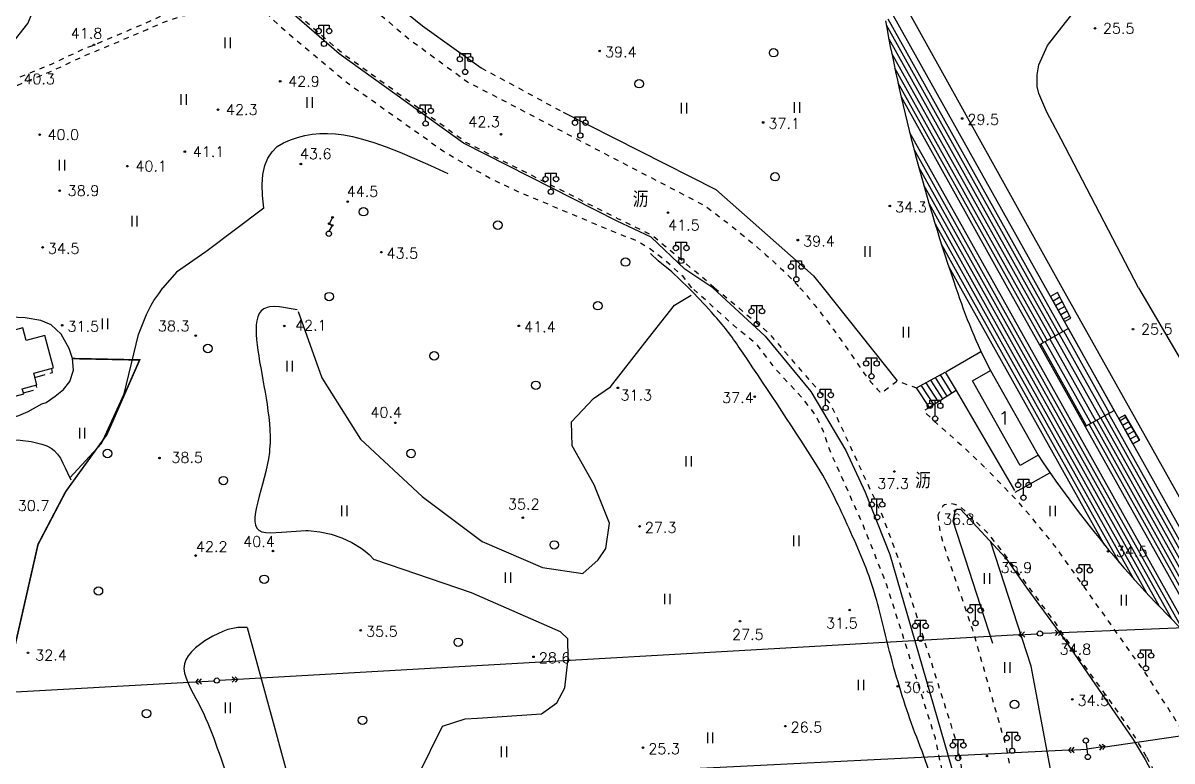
# Model space of a CAD drawing. Extents: x 115374 to 116875, y 149866 to 152432.
# Drawn here: x 116197.2 to 116415, y 150910.2 to 151050.2 of the extents above; entities that cross this region are included whole.
import ezdxf
from ezdxf.enums import TextEntityAlignment as Align

# ---------------------------------------------------------------- set-up
doc = ezdxf.new("R2010")
doc.units = 0
doc.header["$MEASUREMENT"] = 0
doc.header["$PDMODE"] = 32
doc.header["$PDSIZE"] = 0.3
doc.linetypes.add('X5', pattern=[3, 2, -1])
doc.linetypes.add('X6', pattern=[2, 1, -1])
doc.layers.get('0').update_dxf_attribs({"linetype": 'CONTINUOUS'})
for name, color, linetype in [('BOUND', 7, 'CONTINUOUS'), ('DLDW', 14, 'CONTINUOUS'), ('DLSS', 5, 'CONTINUOUS'), ('DMTZ', 5, 'CONTINUOUS'), ('GCD', 1, 'CONTINUOUS'), ('GXYZ', 2, 'CONTINUOUS'), ('JMD', 6, 'CONTINUOUS'), ('YZH', 2, 'CONTINUOUS'), ('ZBTZ', 5, 'CONTINUOUS')]:
    doc.layers.add(name, color=color, linetype=linetype)
doc.styles.add('HZ', font='rs.shx', dxfattribs={"bigfont": 'hztxt.shx'})
doc.linetypes.add('X17', pattern='A,9.4,[169,symbolx.shx,S=1,R=0,X=0,Y=0.15],0.6', length=10)
doc.linetypes.add('X33', pattern='A,2,[150,symbolx.shx,S=1,R=0,X=0,Y=1],1e-11', length=2)
doc.linetypes.add('X35', pattern='A,2,[4,symbolt.shx,S=1,R=0,X=0,Y=0],2,[28,symbolt.shx,S=1,R=0,X=0,Y=0],1e-11', length=4)
doc.linetypes.add('X39', pattern='A,2,[150,symbolx.shx,S=1,R=0,X=0,Y=1],2,[151,symbolx.shx,S=1,R=0,X=0,Y=3],1e-11', length=4)
doc.linetypes.add('X4', pattern='A,0,-1e-09,[149,symbolx.shx,S=0.15,R=0,X=0,Y=0],-1.6', length=1.6)
doc.linetypes.add('X49', pattern='A,0,[5,symbolt.shx,S=1,R=0,X=0,Y=0],-10', length=10)

# ---------------------------------------------------------------- blocks, each defined once
blk = doc.blocks.new('GC097')
for p, q in [((-1, 2.92), (-1, 3.52)), ((-1, 3.52), (1, 3.52)), ((0, 0.52), (0, 3.52)), ((1, 3.52), (1, 2.92))]:
    blk.add_line(p, q)
for centre in [(-1, 2.42), (1, 2.42), (0.01, 0)]:
    blk.add_circle(centre, 0.5)
blk = doc.blocks.new('GC122')
blk.add_circle((0, 0), 0.8)
blk = doc.blocks.new('GC121')
for p, q in [((-0.5, -0.64), (-0.5, 1.36)), ((-0.5, -0.64), (-0.5, 0.86)), ((0.5, -0.64), (0.5, 1.36))]:
    blk.add_line(p, q)
blk = doc.blocks.new('GC132')
for p, q in [((0.7, 3.1), (0.06, 1.9)), ((0.51, 3.04), (0.7, 3.1)), ((0.7, 3.1), (0.75, 2.94)), ((0.63, 1.59), (0, 0.5)), ((0.06, 1.9), (0.63, 1.59))]:
    blk.add_line(p, q)
blk.add_circle((0, 0), 0.5)
for p in [(0.7, 3.1), (0.7, 3.1), (0.06, 1.9), (0.63, 1.59)]:
    blk.add_point(p)
blk = doc.blocks.new('GC155')
for p, q in [((4, 0), (0.5, 0)), ((3.42, 0), (2.92, 0.5)), ((2.92, -0.5), (3.42, 0)), ((4, 0), (3.5, 0.5)), ((3.5, -0.5), (4, 0))]:
    blk.add_line(p, q)
blk.add_circle((0, 0), 0.5)
blk = doc.blocks.new('Ggjt')
for p, q in [((3.5, 0), (0, 0)), ((2.92, 0), (2.42, 0.5)), ((2.42, -0.5), (2.92, 0)), ((3.5, 0), (3, 0.5)), ((3, -0.5), (3.5, 0))]:
    blk.add_line(p, q)

msp = doc.modelspace()

# ---------------------------------------------------------------- linework, layer by layer
at = {"layer": 'BOUND', "linetype": 'Continuous', "elevation": 8.31, "flags": 128}
for points in [[(116395.81, 150994.24), (116393.26, 150999.07), (116391.94, 150998.34), (116394.61, 150993.57)], [(116398.55, 150973.65), (116404.03, 150976.71), (116395.35, 150992.25), (116389.85, 150989.19)], [(116374.06, 150980.52), (116369.01, 150977.3), (116366.53, 150980.99), (116371.99, 150983.98)], [(116407.57, 150970.39), (116408.8, 150971.08), (116406.07, 150975.83), (116404.89, 150975.17)]]:
    msp.add_lwpolyline(points, close=True, dxfattribs=at)
at = {"layer": 'DLDW', "linetype": 'Continuous', "flags": 128}
for points, elevation in [([(116408.66, 151000), (116393.98, 151028.17), (116391.28, 151033.3), (116389.77, 151036.81), (116389.46, 151038.12), (116389.42, 151040.34), (116389.74, 151042.24), (116391.39, 151045.91), (116394.83, 151050.29), (116400.49, 151057.51), (116406.84, 151063.5), (116413.87, 151068.27), (116421.58, 151071.8), (116428.15, 151074.13), (116434.59, 151075.38), (116440.04, 151075.92), (116443.61, 151075.98), (116447.31, 151075.44), (116448.56, 151075.21), (116452.76, 151071.4)], 8.31), ([(116361.14, 151050.95), (116389.63, 151000)], 8.31), ([(116362.16, 151051.6), (116391.01, 151000)], 8.31), ([(116394.17, 151000), (116365.29, 151051.95)], 8.31), ([(116360.81, 151049.81), (116388.65, 151000)], 8.31), ([(116361.31, 151047.17), (116387.68, 151000)], 8.31), ([(116361.85, 151044.46), (116386.71, 151000)], 8.31), ([(116362.42, 151041.69), (116385.73, 151000)], 8.31), ([(116363.04, 151038.85), (116384.76, 151000)], 8.31), ([(116363.64, 151036.16), (116383.82, 151000)], 8.31), ([(116365.25, 151029.45), (116381.72, 151000)], 39.03), ([(116366.07, 151026.25), (116380.74, 151000)], 39.03), ([(116366.95, 151022.93), (116379.77, 151000)], 39.03), ([(116367.91, 151019.48), (116378.8, 151000)], 39.03), ([(116368.94, 151015.88), (116377.82, 151000)], 39.03), ([(116370.07, 151012.12), (116376.85, 151000)], 39.03), ([(116371.31, 151008.16), (116375.87, 151000)], 39.03), ([(116372.69, 151003.96), (116374.9, 151000)], 39.03), ([(116374.9, 151000), (116402.18, 150951.21)], 39.03), ([(116375.87, 151000), (116404.99, 150947.91)], 39.03), ([(116376.85, 151000), (116407.64, 150944.92)], 39.03), ([(116377.82, 151000), (116410.15, 150942.17)], 39.03), ([(116378.8, 151000), (116412.55, 150939.61)], 39.03), ([(116379.77, 151000), (116414.86, 150937.23)], 39.03), ([(116380.74, 151000), (116417.09, 150934.98)], 39.03), ([(116381.72, 151000), (116419.25, 150932.86)], 39.03), ([(116383.82, 151000), (116389.85, 150989.19)], 8.31), ([(116384.76, 151000), (116390.58, 150989.59)], 8.31), ([(116385.73, 151000), (116391.32, 150990)], 8.31), ([(116386.71, 151000), (116392.06, 150990.42)], 8.31), ([(116387.68, 151000), (116392.81, 150990.83)], 8.31), ([(116388.65, 151000), (116393.55, 150991.25)], 8.31), ([(116389.63, 151000), (116394.29, 150991.66)], 8.31), ([(116391.01, 151000), (116427.53, 150934.69)], 8.31), ([(116454.22, 150928.78), (116438.91, 150920.16), (116394.17, 151000)], 8.31), ([(116400.02, 150974.46), (116422.94, 150933.45)], 8.31), ([(116400.76, 150974.88), (116423.67, 150933.9)], 8.31), ([(116401.5, 150975.29), (116424.39, 150934.34)], 8.31), ([(116402.24, 150975.71), (116425.12, 150934.79)], 8.31), ([(116402.98, 150976.12), (116426.45, 150934.14)], 8.31), ([(116398.55, 150973.65), (116421.54, 150932.6)], 8.31), ([(116399.28, 150974.05), (116422.22, 150933.01)], 8.31)]:
    msp.add_lwpolyline(points, dxfattribs=dict(at, elevation=elevation))
at = {"layer": 'DLDW', "linetype": 'Continuous', "elevation": 8.31, "flags": 128}
msp.add_lwpolyline([(116374.04, 151000, 0.03983), (116380.56, 150984.28)], format="xyb", dxfattribs=at)
at = {"layer": 'DLDW', "linetype": 'Continuous', "flags": 128}
msp.add_lwpolyline([(116408.66, 151000), (116433.39, 150957.77), (116437.67, 150951.75), (116440.45, 150948.94), (116443.58, 150946.22), (116461.94, 150939.19, 0.151836), (116484.08, 150943, 0.158386), (116498.76, 150957.98, 0.147922), (116500, 150960.68, 0.020207)], format="xyb", dxfattribs=at)
at = {"layer": 'DLDW', "linetype": 'Continuous'}
for centre, radius, start, end in [((116698.79, 151112.91, 8.31), 343.82, 190.4456, 199.1711), ((116565.96, 151085.94, 8.31), 212.03, 213.7197, 226.6153)]:
    msp.add_arc(centre, radius, start, end, dxfattribs=at)
at = {"layer": 'DLSS', "linetype": 'X6', "flags": 128}
for points, elevation in [([(116328.29, 151000), (116316.4, 151009.95), (116310.07, 151013.02), (116281.17, 151027.54), (116257.73, 151044.43), (116237.26, 151062.16), (116232.29, 151067.22), (116225.29, 151077.96), (116187.91, 151148.57), (116186.68, 151149.74), (116183.88, 151148.94), (116182.79, 151148.4), (116181.84, 151148.11), (116181.35, 151147.71), (116180.82, 151146.9), (116180.46, 151145.91), (116180.18, 151144.84), (116180.01, 151144.19), (116179.73, 151143.15), (116179.45, 151142.13), (116179.17, 151141.12), (116178.88, 151140.14), (116178.59, 151139.16), (116178.3, 151138.19), (116178.01, 151137.23), (116177.71, 151136.28), (116177.41, 151135.33), (116177.12, 151134.39), (116176.82, 151133.45), (116176.52, 151132.51), (116176.22, 151131.58), (116175.92, 151130.65), (116175.62, 151129.72), (116175.32, 151128.79), (116175.01, 151127.86), (116174.71, 151126.93), (116174.41, 151126), (116174.1, 151125.07), (116173.8, 151124.14), (116173.49, 151123.21), (116173.18, 151122.27), (116172.88, 151121.33), (116172.68, 151120.74), (116172.37, 151119.8), (116172.06, 151118.86), (116171.75, 151117.91), (116171.44, 151116.96), (116171.13, 151116.01), (116170.82, 151115.06), (116170.5, 151114.11), (116170.19, 151113.16), (116169.88, 151112.2), (116169.57, 151111.25), (116169.26, 151110.3), (116168.95, 151109.34), (116168.64, 151108.39), (116168.16, 151106.92), (116167.85, 151105.96), (116167.55, 151105.01), (116167.25, 151104.05), (116166.94, 151103.1), (116166.64, 151102.15), (116166.34, 151101.19), (116166.04, 151100.24), (116165.75, 151099.29), (116165.45, 151098.33), (116165.16, 151097.38), (116164.87, 151096.42), (116164.58, 151095.46), (116164.19, 151094.14), (116163.92, 151093.18), (116163.64, 151092.22), (116163.37, 151091.26), (116163.09, 151090.3), (116162.82, 151089.33), (116162.55, 151088.37), (116162.27, 151087.41), (116162, 151086.45), (116161.72, 151085.48), (116161.43, 151084.53), (116161.14, 151083.57), (116160.85, 151082.61), (116160.54, 151081.66), (116160.23, 151080.71), (116159.9, 151079.77), (116159.59, 151078.91), (116159.24, 151077.97), (116158.87, 151077.04), (116158.5, 151076.11), (116158.12, 151075.19), (116157.74, 151074.27), (116157.35, 151073.34), (116156.96, 151072.42), (116156.57, 151071.5), (116156.17, 151070.58), (116155.77, 151069.66), (116155.19, 151068.31), (116154.79, 151067.39), (116154.4, 151066.47), (116154, 151065.55), (116153.6, 151064.63), (116153.2, 151063.71), (116152.8, 151062.8), (116152.4, 151061.88), (116151.99, 151060.97), (116151.59, 151060.05), (116151.18, 151059.14), (116150.76, 151058.23), (116150.34, 151057.32), (116149.92, 151056.42), (116149.48, 151055.52), (116149.04, 151054.62), (116148.28, 151053.16), (116147.81, 151052.28), (116147.32, 151051.41), (116146.83, 151050.54), (116146.33, 151049.67), (116145.83, 151048.81), (116145.32, 151047.95), (116144.81, 151047.09), (116144.29, 151046.23), (116143.78, 151045.37), (116142.95, 151044), (116142.43, 151043.14), (116141.92, 151042.29), (116141.4, 151041.43), (116140.88, 151040.57), (116140.37, 151039.72), (116139.85, 151038.86), (116139.33, 151038.01), (116138.81, 151037.15), (116138.29, 151036.3), (116137.78, 151035.44), (116137.26, 151034.59), (116136.74, 151033.73), (116136.22, 151032.88), (116135.7, 151032.02), (116135.16, 151031.14)], 29.33), ([(116323.99, 151000), (116322.35, 151002.1), (116318.32, 151005.69), (116315.96, 151007.4), (116313.24, 151009.02), (116310.09, 151010.18), (116303.03, 151013.16), (116291.21, 151018.12), (116285.63, 151020.77), (116277.22, 151025.61), (116258.73, 151038.75), (116247.06, 151048.51), (116229.95, 151064.6), (116208.01, 151102.13)], 8.31), ([(116135.16, 151031.14), (116137.62, 151031.55), (116148.01, 151033.98), (116150.38, 151033.51), (116157.8, 151031.52), (116164.91, 151032.19), (116167.68, 151032.17), (116171.23, 151031.5), (116172.6, 151031.49), (116174.51, 151032.91), (116177.2, 151033.3), (116180.59, 151033.5), (116184.61, 151034.94), (116187.46, 151036.1), (116195.77, 151039.57), (116202.62, 151042.4), (116208.74, 151045.3), (116210.68, 151046.04), (116220.26, 151050.1), (116223.29, 151051.46), (116227.15, 151052.72), (116228.45, 151052.94), (116229.49, 151052.93), (116230.76, 151053.13), (116233.37, 151053.65), (116234.6, 151054.06)], 29.33), ([(116134.5, 151030.07), (116137.75, 151030.45), (116148.02, 151032.79), (116150.2, 151032.45), (116157.95, 151030.36), (116164.87, 151031.26), (116168.03, 151031.02), (116171.47, 151030.43), (116172.92, 151030.52), (116174.86, 151031.96), (116177.3, 151032.07), (116180.98, 151032.33), (116185.02, 151033.77), (116187.93, 151034.96), (116196.24, 151038.43), (116203.12, 151041.28), (116209.23, 151044.17), (116211.14, 151044.89), (116220.75, 151048.97), (116223.74, 151050.31), (116227.44, 151051.52), (116228.55, 151051.71), (116229.58, 151051.7), (116230.97, 151051.91), (116233.69, 151052.45), (116234.91, 151052.6)], 29.33), ([(116284.08, 151041.67), (116299.56, 151033.3)], 8.31), ([(116369.01, 150977.3), (116367.9, 150976.59), (116370.62, 150974.05), (116375.13, 150970.1), (116379.73, 150965.71)], 8.31)]:
    msp.add_lwpolyline(points, dxfattribs=dict(at, elevation=elevation))
at = {"layer": 'DLSS', "linetype": 'X6', "elevation": 8.31, "flags": 128}
for points in [[(116275.54, 151074.96), (116274.83, 151072.81), (116273.06, 151073.3), (116271.14, 151073.74), (116262.44, 151074.22), (116253.82, 151071.92), (116249.7, 151069.1), (116246.85, 151067.03), (116270.37, 151047.15), (116281.44, 151039.04), (116308.69, 151024.81), (116326.45, 151015.52, -0.026702), (116339.58, 151004.83, -0.024168), (116344.43, 151000)], [(116344.43, 151000, -0.01581), (116347.33, 150996.59, -0.023568), (116356.22, 150984.34, 0.063312), (116359.89, 150980.04), (116362.92, 150982.33), (116366.53, 150980.99)]]:
    msp.add_lwpolyline(points, format="xyb", dxfattribs=at)
at = {"layer": 'DLSS', "linetype": 'X6', "flags": 128}
for points in [[(116228.67, 150710.97), (116227.62, 150706.52), (116227.34, 150704.24), (116227.5, 150702.23), (116229, 150698.42), (116230.07, 150695.6), (116231.07, 150692.78), (116232.04, 150689.95), (116233.03, 150687.13), (116234.15, 150684.17), (116235.35, 150681.42), (116237.21, 150678.19), (116239.66, 150675.01), (116242.52, 150672.1), (116245.63, 150669.56), (116248.15, 150667.8), (116250.72, 150666.25), (116254.17, 150664.37), (116259.57, 150661.74), (116263.15, 150659.96), (116264.03, 150659.49), (116265.63, 150658.57), (116267.29, 150657.46), (116268.77, 150656.27), (116269.49, 150655.56), (116270.13, 150654.79), (116270.49, 150654.25), (116270.92, 150653.36), (116271.22, 150653), (116271.6, 150652.98), (116277.98, 150660.22), (116307.32, 150700.63), (116349.64, 150747.43), (116364.5, 150766.84), (116373.1, 150780.8), (116378.98, 150793.92), (116382.89, 150813.4), (116382.77, 150832.37), (116381.81, 150848.27), (116380.52, 150859.6), (116375.78, 150887.66), (116370.13, 150914.6), (116360.94, 150943.62), (116356.37, 150955.18), (116350.17, 150969.07), (116348.92, 150972.72), (116347.49, 150975.81), (116345, 150979), (116340.21, 150984.15), (116336.37, 150989.14), (116331.86, 150992.88), (116323.99, 151000)], [(116328.29, 151000), (116338.36, 150991.58), (116350.32, 150977.83), (116359.98, 150956.99), (116363.43, 150947.69), (116374.28, 150913.28), (116385.31, 150851.79), (116386.48, 150813.17), (116382.41, 150792.47), (116374.65, 150776.05), (116366.8, 150763.38), (116358.64, 150752.79), (116341.62, 150732.99), (116309.53, 150697.81), (116300.88, 150685.69), (116292.9, 150673.64), (116283.08, 150660.52), (116275.1, 150651.19), (116265.19, 150642.56), (116255.31, 150636.87), (116253.45, 150640.22)], [(116429.39, 150893.38), (116417.7, 150914.82), (116410.37, 150926.32), (116398.15, 150943.55), (116392.35, 150951.63), (116385.87, 150959.41), (116379.73, 150965.71)], [(116410.13, 150911.05), (116408, 150914.8), (116405.02, 150919.2), (116397.56, 150929.53), (116392.75, 150936.67), (116387.82, 150943.27), (116383.33, 150949.38), (116380.43, 150953.08), (116375.88, 150957.57), (116374.96, 150958.38), (116374.39, 150958.7), (116373.81, 150958.89), (116373.22, 150959), (116372.64, 150959), (116371.87, 150958.82), (116371.56, 150958.55), (116371.09, 150957.84), (116370.63, 150956.85)], [(116370.63, 150956.85), (116371, 150953.65), (116372.19, 150949.69), (116377.11, 150935.36), (116383.61, 150912.65), (116393.64, 150854.74), (116394.69, 150830.61), (116393.79, 150806.35), (116389.91, 150790.02), (116380.73, 150770.42), (116375.5, 150761.78), (116367.83, 150751.59), (116353.19, 150733.74), (116331.79, 150710.51), (116314.84, 150691.74), (116307.34, 150681.28), (116300.49, 150670.33), (116288.75, 150654.88), (116278.31, 150642.22), (116273.61, 150634.6), (116272.11, 150630.48), (116271.93, 150628.32), (116272.22, 150626.12), (116305.11, 150544.73), (116305.41, 150544.53), (116305.8, 150544.55), (116316.04, 150549.01)], [(116410.13, 150911.05), (116419.65, 150893.47), (116432.37, 150869.81), (116447.18, 150839.94), (116460.88, 150804.67), (116466.93, 150789.45), (116468.03, 150787.23), (116468.78, 150785.18), (116469.68, 150782.12), (116470.48, 150777.42), (116471.51, 150773.02), (116474.83, 150764.26), (116475.65, 150762.67), (116476.45, 150760.29), (116476.96, 150758.51), (116481.73, 150737.07), (116484.45, 150728.71), (116493.91, 150706.93), (116495.98, 150703.34), (116499.17, 150699.53), (116500, 150698.61)]]:
    msp.add_lwpolyline(points, dxfattribs=at)
at = {"layer": 'DMTZ', "linetype": 'X33', "flags": 128}
for points in [[(116188.93, 151040.99), (116190.61, 151042), (116194.4, 151045.36), (116198.1, 151050.07), (116200.79, 151056.46), (116201.38, 151062.97), (116201.29, 151073.48), (116201.29, 151080.83), (116201.8, 151086.21), (116202.91, 151089.01), (116204.08, 151093.6), (116203.97, 151099.36), (116202.32, 151106.18), (116198.68, 151114.17), (116193.96, 151123.49), (116188.67, 151133.01), (116184.79, 151137.36), (116181.5, 151139.71)], [(116242.83, 151015.09), (116242.58, 151017.45), (116242.53, 151019.58), (116242.69, 151021.48), (116243.06, 151023.14), (116243.63, 151024.57), (116244.41, 151025.77), (116245.4, 151026.74), (116246.59, 151027.47), (116247.9, 151028.03), (116249.25, 151028.49), (116250.62, 151028.84), (116252.03, 151029.08), (116253.47, 151029.22), (116254.95, 151029.25), (116256.46, 151029.17), (116258, 151028.99), (116259.67, 151028.67), (116261.56, 151028.18), (116263.69, 151027.52), (116266.04, 151026.69), (116268.62, 151025.69), (116271.43, 151024.52), (116274.47, 151023.17), (116277.73, 151021.66)], [(116184.56, 150975.44), (116188.54, 150974.83), (116190.53, 150974.69), (116192.54, 150974.8), (116194.51, 150975.19), (116196.44, 150975.78), (116198.18, 150976.51), (116200.78, 150978), (116201.58, 150978.23)]]:
    msp.add_lwpolyline(points, dxfattribs=at)
at = {"layer": 'DMTZ', "linetype": 'X35', "elevation": 8.31, "flags": 128}
for points in [[(116263.29, 151057.56), (116272.91, 151049.68), (116284.08, 151041.67)], [(116299.56, 151033.3), (116328.55, 151018.6)], [(116328.55, 151018.6), (116347.04, 151002.25), (116348.84, 151000)], [(116348.84, 151000), (116362.92, 150982.33)], [(116374.06, 150980.52), (116385.12, 150961.52)], [(116381.01, 150932.53), (116373.49, 150955.73), (116373.86, 150957.65), (116374.21, 150958.02)], [(116374.21, 150958.02), (116374.87, 150958.03), (116383.46, 150948.69), (116387.5, 150943.03), (116394.46, 150933.49), (116399.12, 150926.72), (116404.16, 150919.38), (116407.6, 150914.32), (116409.89, 150910.52), (116413.49, 150903.8), (116417.6, 150896.31), (116425.26, 150881.56)]]:
    msp.add_lwpolyline(points, dxfattribs=at)
at = {"layer": 'DMTZ', "linetype": 'X39', "elevation": 4255534.48, "flags": 128}
msp.add_lwpolyline([(116323.36, 151000), (116320.18, 151003.02), (116317.6, 151005.08), (116316.17, 151006.47)], dxfattribs=at)
at = {"layer": 'DMTZ', "linetype": 'X35', "flags": 128}
msp.add_lwpolyline([(116201.58, 150978.23), (116203.29, 150979.41), (116204.87, 150980.68), (116206.11, 150982.19), (116206.8, 150984.34), (116206.6, 150986.56), (116205.95, 150988.5), (116204.44, 150991.17), (116202.53, 150992.93), (116200.62, 150993.81), (116197.64, 150994.31), (116194.82, 150994.44), (116191.83, 150994.28), (116187.68, 150993.34), (116183.91, 150992.45), (116180.2, 150991.62), (116177.57, 150991.4), (116175.27, 150992.32), (116173.96, 150993.76), (116172.9, 150995.52), (116171.81, 150997.24), (116169.5, 150999.14), (116168.12, 151000)], dxfattribs=at)
at = {"layer": 'DMTZ', "linetype": 'X39', "flags": 128}
msp.add_lwpolyline([(116268.58, 150659.55, 0.018597), (116278.58, 150667.41, 0.023959), (116285.79, 150674.15, 0.002193), (116291.89, 150680.48, 0.050817), (116292.13, 150680.79, 0.009045), (116294.1, 150684.07, -0.004345), (116298.14, 150690.93, -0.001049), (116304.14, 150700.88, -0.003064), (116306.22, 150704.28, -0.028746), (116307.81, 150706.52, -0.004657), (116318.47, 150719.67, -0.023656), (116329.24, 150731.51, 0.017427), (116344.04, 150747.39, 0.041294), (116359.24, 150768.11, 0.070124), (116365.3, 150782.02, 0.047397), (116367.95, 150796.96, -0.037047), (116370.95, 150816.12, -0.016962), (116374.7, 150830.06, 0.034372), (116376.31, 150837.01, 0.029513), (116376.71, 150840.91, 0.009697), (116376.97, 150852.84, 0.028515), (116375.47, 150880.37, 0.040785), (116371.78, 150899.3, 0.02342), (116366.92, 150913.9, -0.024431), (116362.29, 150927.91, -0.010081), (116360.16, 150936.23, 0.01408), (116358.59, 150942.17, 0.027699), (116356.4, 150948.33, 0.0138), (116351, 150960.28, 0.028535), (116347.31, 150966.89, 0.008183), (116332.78, 150988.93, 0.03476), (116327.68, 150995.39, 0.007048), (116323.36, 151000)], format="xyb", dxfattribs=at)
msp.add_lwpolyline([(116319.57, 150616.4), (116315.57, 150616.34), (116311.57, 150616.42), (116308.32, 150616.7), (116305.34, 150617.15), (116303.39, 150617.6), (116301.52, 150618.21), (116299.7, 150619.03), (116297.93, 150619.98), (116295.96, 150621.26), (116294.29, 150622.42), (116292.57, 150623.44), (116291.54, 150623.86), (116290.59, 150624.1), (116288.61, 150624.3), (116284.56, 150624.52), (116283.17, 150624.82), (116282.24, 150625.18), (116281.34, 150625.66), (116280.49, 150626.22), (116279.7, 150626.86), (116278.97, 150627.57), (116278.42, 150628.23), (116278.76, 150630.2), (116280.5, 150632.78), (116284.83, 150640.31), (116287.51, 150643.07), (116290.44, 150645.71), (116293.57, 150649.28), (116319.01, 150685.78), (116333.25, 150699.93), (116335.49, 150706.16), (116349.91, 150719.86), (116371.47, 150742.59), (116380.02, 150758.22), (116397.83, 150784.17), (116400.13, 150800.68), (116404.85, 150822.24), (116392.53, 150905.69), (116388.28, 150928.22), (116380.62, 150951.77)], dxfattribs=at)
at = {"layer": 'GCD', "linetype": 'Continuous'}
for p in [(116400.38, 151049.17, 25.49), (116210.68, 151046.04, 41.81), (116306.52, 151044.88, 39.4), (116245.96, 151039.13, 42.91), (116234.18, 151033.75, 42.29), (116337.49, 151031.33, 37.1), (116375.21, 151032.08, 29.5), (116200.35, 151029.01, 40), (116287.82, 151029.1, 42.3), (116227.88, 151025.8, 41.08), (116217, 151023.04, 40.08), (116249.88, 151023.45, 43.6), (116204.17, 151018.39, 38.9), (116258.76, 151016.32, 44.5), (116319.44, 151014.24, 41.5), (116361.51, 151015.49, 34.3), (116200.92, 151007.65, 34.5), (116344.07, 151009.02, 39.4), (116265.11, 151006.73, 43.5), (116204.64, 150992.87, 31.5), (116246.73, 150992.75, 42.1), (116291.18, 150992.76, 41.4), (116407.61, 150992.13, 25.49), (116229.94, 150990.92, 38.3), (116309.95, 150981.01, 31.3), (116335.89, 150979.32, 37.4), (116267.8, 150974.37, 40.4), (116223.08, 150967.69, 38.5), (116362.35, 150965.14, 37.3), (116373.86, 150957.68, 36.78), (116291.94, 150956.38, 35.2), (116314.07, 150954.74, 27.3), (116229.92, 150949.21, 42.2), (116244.61, 150950.07, 40.4), (116383.45, 150948.7, 35.93), (116402.85, 150949.99, 34.5), (116353.9, 150938.88, 31.5), (116261.23, 150935.04, 35.5), (116333.09, 150936.77, 27.5), (116394.48, 150933.49, 34.85), (116198.16, 150930.76, 32.4), (116293.97, 150930.01, 28.6), (116363, 150924.4, 30.5), (116396.08, 150921.93, 34.5), (116341.7, 150916.86, 26.5), (116314.72, 150912.78, 25.3), (116379.91, 150911.19, 31.8)]:
    msp.add_point(p, dxfattribs=at)
at = {"layer": 'GXYZ', "linetype": 'Continuous'}
for p, q in [((116385.96, 150934.2), (116237.93, 150925.74)), ((116000, 150912.61), (116229.87, 150925.26)), ((116395.35, 150912.29), (116241.23, 150904.67))]:
    msp.add_line(p, q, dxfattribs=at)
at = {"layer": 'GXYZ', "linetype": 'Continuous', "flags": 128}
for points in [[(116393.92, 150934.59), (116500, 150938.92)], [(116402.3, 150912.97), (116500, 150927.32)]]:
    msp.add_lwpolyline(points, dxfattribs=at)
at = {"layer": 'GXYZ', "linetype": 'Continuous', "elevation": 8.31, "flags": 128}
msp.add_lwpolyline([(116398.72, 150913.63), (116398.96, 150911.51)], dxfattribs=at)
at = {"layer": 'GXYZ', "linetype": 'Continuous'}
for centre in [(116398.66, 150914.13, 8.31), (116399.02, 150911.01, 8.31)]:
    msp.add_circle(centre, 0.5, dxfattribs=at)
at = {"layer": 'JMD', "linetype": 'Continuous', "flags": 128}
for points in [[(116199.25, 150983.8), (116203.01, 150984.83), (116201.35, 150990.93), (116197.82, 150989.97), (116197.17, 150992.36), (116193.46, 150991.35), (116192.94, 150993.25), (116189.79, 150992.39), (116190.36, 150990.31), (116182.43, 150988.16), (116183.03, 150985.97), (116179.83, 150985.11), (116181.46, 150979.12), (116184.83, 150980.03), (116185.43, 150977.8), (116187.87, 150978.46), (116188.17, 150977.38), (116197.34, 150979.88), (116197.08, 150980.84), (116199.85, 150981.59)], [(116389.59, 150968.23), (116386.2, 150966.27), (116377.17, 150982.31), (116380.56, 150984.28)]]:
    msp.add_lwpolyline(points, close=True, dxfattribs=at)
at = {"layer": 'YZH', "linetype": 'Continuous'}
for p, q in [((116393.73, 150998.19, 8.31), (116392.43, 150997.46, 8.31)), ((116394.19, 150997.3, 8.31), (116392.92, 150996.59, 8.31)), ((116394.66, 150996.42, 8.31), (116393.41, 150995.72, 8.31)), ((116395.13, 150995.53, 8.31), (116393.89, 150994.85, 8.31)), ((116395.59, 150994.65, 8.31), (116394.38, 150993.97, 8.31)), ((116399.67, 150974.27, 8.31), (116390.97, 150989.82, 8.31)), ((116400.54, 150974.76, 8.31), (116391.85, 150990.3, 8.31)), ((116401.41, 150975.25, 8.31), (116392.72, 150990.79, 8.31)), ((116402.29, 150975.73, 8.31), (116393.6, 150991.28, 8.31)), ((116403.16, 150976.22, 8.31), (116394.47, 150991.76, 8.31)), ((116398.79, 150973.79, 8.31), (116390.1, 150989.33, 8.31)), ((116373.23, 150979.99, 8.31), (116371.09, 150983.49, 8.31)), ((116369.86, 150977.84, 8.31), (116367.44, 150981.49, 8.31)), ((116370.7, 150978.37, 8.31), (116368.36, 150981.99, 8.31)), ((116371.54, 150978.91, 8.31), (116369.27, 150982.49, 8.31)), ((116372.39, 150979.45, 8.31), (116370.18, 150982.99, 8.31)), ((116406.31, 150975.42, 8.31), (116405.13, 150974.75, 8.31)), ((116406.81, 150974.55, 8.31), (116405.61, 150973.88, 8.31)), ((116407.3, 150973.68, 8.31), (116406.1, 150973.01, 8.31)), ((116407.8, 150972.81, 8.31), (116406.59, 150972.14, 8.31)), ((116408.3, 150971.95, 8.31), (116407.08, 150971.26, 8.31))]:
    msp.add_line(p, q, dxfattribs=at)
at = {"layer": 'YZH', "linetype": 'Continuous', "flags": 128}
for points, elevation in [([(116395.81, 150994.24), (116393.26, 150999.07), (116391.94, 150998.34), (116394.61, 150993.57)], 8.31), ([(116398.55, 150973.65), (116404.03, 150976.71), (116395.35, 150992.25), (116389.85, 150989.19)], 8.31), ([(116374.06, 150980.52), (116369.01, 150977.3), (116366.53, 150980.99), (116371.99, 150983.98)], 8.31), ([(116406.07, 150975.83), (116408.8, 150971.08), (116407.57, 150970.39), (116404.89, 150975.17)], 33.57)]:
    msp.add_lwpolyline(points, dxfattribs=dict(at, elevation=elevation))
at = {"layer": 'YZH', "linetype": 'X17', "elevation": 18.2, "flags": 128}
msp.add_lwpolyline([(116168.46, 150857.33, 0.3, 0.3, 0), (116170.27, 150864.94, 0.3, 0.3, 0), (116173.16, 150876.21, 0.3, 0.3, 0), (116177.59, 150881, 0.3, 0.3, 0), (116182.38, 150884.81, 0.3, 0.3, 0), (116187.28, 150886.7, 0.3, 0.3, 0), (116191.04, 150890.1, 0.3, 0.3, 0), (116193.73, 150894.9, 0.3, 0.3, 0), (116194.18, 150900.94, 0.3, 0.3, 0), (116194.41, 150905.85, 0.3, 0.3, 0), (116192.62, 150918.6, 0.3, 0.3, 0), (116200.06, 150951.33, 0.3, 0.3, 0), (116205.3, 150961.33, 0.3, 0.3, 0), (116213.11, 150972.14, 0.3, 0.3, 0), (116219.32, 150986.3, 0.3, 0.3, 0), (116206.6, 150986.56, 0.3, 0.3, 0)], format="xyseb", dxfattribs=at)
at = {"layer": 'YZH', "linetype": 'X5', "flags": 128}
for points in [[(116199.47, 150982.97), (116202.83, 150983.93), (116202.66, 150984.69)], [(116197.29, 150980.06), (116199.89, 150980.75), (116199.73, 150981.55)]]:
    msp.add_lwpolyline(points, dxfattribs=at)
at = {"layer": 'YZH', "linetype": 'ByBlock', "elevation": 8.31, "flags": 128}
msp.add_lwpolyline([(116400.03, 150974.47), (116398.55, 150973.65)], dxfattribs=at)
at = {"layer": 'ZBTZ', "linetype": 'X49', "flags": 128}
msp.add_lwpolyline([(116327.93, 151000), (116322.65, 151003.5), (116316.27, 151009.58), (116309.8, 151012.63), (116280.71, 151027.39), (116257.15, 151044.35), (116237.27, 151061.57), (116231.52, 151067.6), (116224.26, 151078.49), (116187.83, 151148.4), (116186.61, 151149.48), (116184.19, 151148.75), (116184.01, 151148.69)], dxfattribs=at)
at = {"layer": 'ZBTZ', "linetype": 'X4', "flags": 128}
for points, elevation in [([(116242.83, 151015.09), (116231.88, 151006.81), (116226.31, 151002.96), (116223.69, 151000)], 42.62), ([(116372.13, 150984.05), (116378.78, 150987.92)], 8.31)]:
    msp.add_lwpolyline(points, dxfattribs=dict(at, elevation=elevation))
for points in [[(116206.09, 150963.95), (116212.07, 150970.43), (116216.38, 150979.86), (116219.1, 150991.12), (116219.47, 150992.07), (116219.84, 150993.02), (116220.23, 150993.96), (116220.62, 150994.89), (116221.04, 150995.8), (116221.49, 150996.69), (116221.98, 150997.55), (116222.94, 150998.85), (116223.69, 151000)], [(116249.39, 150995.46), (116253.82, 150982.91), (116261.19, 150971.27), (116272.86, 150960.4), (116284.22, 150951.9), (116295.68, 150946.92), (116303.3, 150945.8), (116306.22, 150948.42), (116307.7, 150950.54), (116308.35, 150955.37), (116305.48, 150962.6), (116301.32, 150970.01), (116301.16, 150974.59), (116305.37, 150978.98), (116308.59, 150981.2), (116315.1, 150989.54), (116320.71, 150996.71), (116323.88, 150998.56)], [(116249.17, 150995.83), (116245.84, 150996.39), (116244.86, 150996.45), (116244.01, 150996.39), (116243.52, 150996.27), (116242.86, 150996.02), (116242.35, 150995.62), (116241.97, 150995.09), (116241.7, 150994.46), (116241.53, 150993.73), (116241.43, 150992.93), (116241.4, 150992.06), (116241.42, 150991.14), (116241.49, 150990.17), (116241.59, 150989.16), (116241.73, 150988.12), (116241.88, 150987.05), (116242.06, 150985.95), (116242.26, 150984.83), (116242.46, 150983.7), (116242.67, 150982.55), (116242.87, 150981.39), (116243.08, 150980.21), (116243.28, 150979.03), (116243.46, 150977.84), (116243.63, 150976.65), (116243.78, 150975.44), (116243.9, 150974.24), (116243.99, 150973.03), (116244.03, 150971.81), (116244.03, 150970.59), (116243.96, 150969.37), (116243.91, 150968.8), (116243.74, 150967.58), (116243.51, 150966.36), (116243.23, 150965.14), (116242.93, 150963.95), (116242.61, 150962.77), (116242.29, 150961.61), (116241.99, 150960.49), (116241.71, 150959.41), (116241.47, 150958.38), (116241.29, 150957.41), (116241.18, 150956.51), (116241.16, 150955.7), (116241.26, 150955), (116241.51, 150954.42), (116241.89, 150954), (116242.48, 150953.71), (116243.23, 150953.56), (116244.12, 150953.51), (116246.18, 150953.62), (116250.83, 150953.94), (116251.24, 150953.93), (116253.49, 150953.71), (116255.63, 150953.24), (116257.65, 150952.55), (116259.54, 150951.68), (116261.28, 150950.64), (116262.08, 150950.06), (116262.82, 150949.42), (116263.75, 150948.42)], [(116182.13, 150967.6), (116184.52, 150968.96), (116186.31, 150969.88), (116188.14, 150970.61), (116189.79, 150971.02), (116191.74, 150971.23), (116193.75, 150971.26), (116196.65, 150971.08), (116198.75, 150970.81), (116200.77, 150970.36), (116201.71, 150970.03), (116202.56, 150969.59), (116203.13, 150969.16), (116203.77, 150968.46), (116204.31, 150967.65), (116204.78, 150966.75), (116205.22, 150965.82), (116205.65, 150964.87), (116206.29, 150963.59)], [(116385.28, 150961.24), (116391.85, 150964.92)], [(116239.72, 150935.56), (116244.83, 150916.84), (116247.61, 150906.64), (116250.93, 150904.61), (116267.06, 150906), (116272.09, 150907.5), (116276.7, 150916.89), (116281.01, 150918.23), (116283.34, 150918.35), (116295.47, 150919.2), (116298.38, 150921.28), (116299.88, 150924.12), (116300.55, 150929.66), (116300.46, 150933.43), (116299.06, 150934.72), (116282.24, 150942.12), (116263.9, 150948.37)], [(116239.72, 150935.57), (116239.46, 150935.59), (116237.91, 150935.56), (116236.96, 150935.41), (116236.01, 150935.17), (116235.08, 150934.84), (116233.21, 150933.95), (116231.67, 150933.03), (116229.93, 150931.71), (116229.17, 150930.98), (116228.54, 150930.22), (116228.06, 150929.41), (116227.8, 150928.66), (116227.72, 150927.78), (116227.84, 150926.88), (116228.11, 150925.95), (116228.49, 150925), (116228.95, 150924.03), (116229.46, 150923.07), (116229.99, 150922.09), (116230.45, 150921.25), (116230.94, 150920.28), (116231.4, 150919.32), (116231.83, 150918.37), (116232.24, 150917.42), (116232.63, 150916.47), (116233, 150915.53), (116233.36, 150914.59), (116233.71, 150913.65), (116234.04, 150912.71), (116234.37, 150911.77), (116234.69, 150910.84), (116235.01, 150909.9), (116235.32, 150908.97), (116235.63, 150908.04), (116235.94, 150907.1), (116236.24, 150906.17), (116236.54, 150905.24), (116236.85, 150904.3), (116237.15, 150903.37), (116237.45, 150902.44), (116237.76, 150901.5), (116238.06, 150900.57), (116238.37, 150899.63), (116238.69, 150898.69), (116239.01, 150897.75), (116239.33, 150896.81), (116239.55, 150896.16), (116239.89, 150895.22), (116240.23, 150894.27), (116240.58, 150893.32), (116240.93, 150892.37), (116241.28, 150891.41), (116241.64, 150890.46), (116241.99, 150889.5), (116242.34, 150888.55), (116242.68, 150887.59), (116243.02, 150886.63), (116243.35, 150885.67), (116243.68, 150884.71), (116243.99, 150883.75), (116244.28, 150882.79), (116244.57, 150881.83), (116244.83, 150880.86), (116245.06, 150879.9), (116245.27, 150878.94), (116245.45, 150877.97), (116245.58, 150877), (116245.67, 150876.04), (116245.7, 150875.43), (116245.69, 150874.46), (116245.64, 150873.48), (116245.54, 150872.51), (116245.4, 150871.54), (116245.23, 150870.56), (116245.04, 150869.59), (116244.83, 150868.61), (116244.6, 150867.63), (116244.36, 150866.65), (116244.11, 150865.67), (116243.86, 150864.69), (116243.6, 150863.71), (116243.35, 150862.73), (116243.1, 150861.74), (116242.85, 150860.76), (116242.61, 150859.77), (116242.39, 150858.78), (116242.18, 150857.79), (116242, 150856.8), (116241.84, 150855.8), (116241.72, 150854.8), (116241.63, 150853.79), (116241.6, 150852.78), (116241.61, 150851.77), (116241.69, 150850.74), (116241.94, 150849.29), (116242.24, 150848.25), (116242.62, 150847.24), (116243.11, 150846.3), (116243.7, 150845.47), (116244.39, 150844.8), (116244.95, 150844.44), (116245.84, 150844.12), (116246.81, 150843.98), (116250.32, 150843.89)]]:
    msp.add_lwpolyline(points, dxfattribs=at)
at = {"layer": 'ZBTZ', "linetype": 'X49', "elevation": 8.31, "flags": 128}
msp.add_lwpolyline([(116327.93, 151000), (116337.86, 150990.78), (116346.56, 150980.3), (116353.17, 150969.14), (116356.83, 150961.2), (116361.5, 150949.38), (116374.57, 150904.19), (116382.23, 150863.49), (116385.15, 150850.99), (116385.33, 150826.5), (116385.59, 150815.59), (116383.86, 150804.71), (116379.81, 150788.11), (116369.53, 150769.21), (116363.01, 150759.77), (116345, 150737.73), (116312.52, 150702.28), (116274.44, 150651.5)], dxfattribs=at)

# ---------------------------------------------------------------- block references
at = {"layer": 'DLDW', "linetype": 'Continuous'}
for name, p in [('GC097', (116254.25, 151046.24, 51.2)), ('GC097', (116281, 151040.91, 51.08)), ('GC097', (116273.51, 151031.12, 51.13)), ('GC097', (116302.83, 151028.86, 50.45)), ('GC097', (116297.25, 151018.17, 50.32)), ('GC132', (116255.18, 151010.23)), ('GC097', (116321.96, 151005.09, 49.73)), ('GC097', (116343.77, 151001.58, 49.02)), ('GC097', (116336.29, 150993.12, 48.98)), ('GC097', (116358.01, 150983.2, 47.38)), ('GC097', (116349.33, 150977.21, 47.38)), ('GC097', (116370.08, 150975.18)), ('GC097', (116386.82, 150960.17)), ('GC097', (116359.07, 150956.46, 44.93)), ('GC097', (116398.41, 150943.97)), ('GC097', (116377.73, 150936.39, 42.43)), ('GC097', (116367.31, 150933.44, 42.49)), ('GC097', (116410.04, 150927.83)), ('GC097', (116384.69, 150912.18, 40.08)), ('GC097', (116374.45, 150910.8, 40.24))]:
    msp.add_blockref(name, p, dxfattribs=at)
at = {"layer": 'GXYZ', "linetype": 'Continuous'}
for name, p, rotation in [('GC155', (116389.96, 150934.42), 183.2707740451323), ('GC155', (116389.96, 150934.42), 2.340340945505897), ('GC155', (116233.94, 150925.51), 183.1545459725684), ('GC155', (116233.94, 150925.51), 3.270774045132299), ('Ggjt', (116398.84, 150912.47), 8.35296879741749), ('Ggjt', (116398.84, 150912.47), 182.8312774397824)]:
    msp.add_blockref(name, p, dxfattribs=dict(at, rotation=rotation))
at = {"layer": 'ZBTZ', "linetype": 'Continuous'}
for name, p in [('GC121', (116236.03, 151046.05)), ('GC122', (116339.47, 151044.55, 8.31)), ('GC122', (116313.99, 151038.68, 8.31)), ('GC121', (116227.69, 151035.31)), ('GC121', (116251.55, 151034.75)), ('GC121', (116322.5, 151033.68, 8.31)), ('GC121', (116343.95, 151033.81, 8.31)), ('GC121', (116204.65, 151022.86)), ('GC122', (116339.76, 151021.03, 8.31)), ('GC121', (116218.38, 151012.25)), ('GC122', (116261.74, 151014.4)), ('GC122', (116287.21, 151011.86)), ('GC121', (116357.3, 151006.5, 8.31)), ('GC122', (116311.41, 151004.86)), ('GC122', (116255.25, 150998.31)), ('GC122', (116306.17, 150996.57)), ('GC121', (116212.76, 150992.77)), ('GC121', (116364.62, 150991.19)), ('GC122', (116232.24, 150988.46)), ('GC122', (116275.14, 150987.08)), ('GC121', (116247.78, 150984.75)), ('GC122', (116294.41, 150981.49)), ('GC121', (116208.46, 150972.05)), ('GC122', (116213.22, 150968.57)), ('GC122', (116270.77, 150968.57)), ('GC121', (116323.43, 150966.72)), ('GC122', (116235.19, 150963.43)), ('GC121', (116258.13, 150957.32)), ('GC121', (116392.42, 150957.3, 8.31)), ('GC121', (116343.82, 150951.65)), ('GC122', (116297.9, 150951.23)), ('GC122', (116242.91, 150944.71)), ('GC121', (116289.16, 150944.66)), ('GC121', (116379.96, 150944.48, 8.31)), ('GC122', (116211.51, 150942.49)), ('GC121', (116319.34, 150940.62)), ('GC121', (116405.89, 150940.4, 8.31)), ('GC122', (116279.71, 150932.77)), ('GC121', (116383.81, 150927.62, 8.31)), ('GC121', (116356.07, 150924.31)), ('GC122', (116220.61, 150919.24)), ('GC121', (116236.07, 150919.99)), ('GC122', (116385.14, 150920.98)), ('GC122', (116261.55, 150917.97)), ('GC121', (116327.48, 150914.3)), ('GC121', (116288.43, 150911.65))]:
    msp.add_blockref(name, p, dxfattribs=at)

# ---------------------------------------------------------------- texts
at = {"layer": 'DLSS', "linetype": 'Continuous', "style": 'HZ'}
msp.add_text('沥', height=3, dxfattribs=at).set_placement((116314.27, 151016.85, -16.49), align=Align.MIDDLE)
at = {"layer": 'DLSS', "linetype": 'X6', "style": 'HZ'}
msp.add_text('沥', height=3, dxfattribs=at).set_placement((116367.79, 150963.53), align=Align.MIDDLE)
at = {"layer": 'GCD', "linetype": 'Continuous', "style": 'HZ'}
for s, p in [('41.8', (116206.25, 151047.22, 41.81)), ('25.5', (116401.88, 151048.17, 25.49)), ('39.4', (116307.52, 151043.68, 39.44)), ('40.3', (116197.27, 151038.57, 40.28)), ('42.9', (116247.46, 151038.13, 42.91)), ('42.3', (116235.68, 151032.75, 42.29)), ('37.1', (116338.49, 151030.13, 37.06)), ('29.5', (116376.21, 151030.88, 29.54)), ('40.0', (116201.85, 151028.01, 40)), ('41.1', (116229.38, 151024.8, 41.08)), ('40.1', (116218.5, 151022.04, 40.08)), ('38.9', (116205.67, 151017.39, 38.9)), ('34.3', (116362.51, 151014.29, 34.33)), ('39.4', (116345.07, 151007.82, 39.44)), ('34.5', (116201.93, 151006.45, 34.51)), ('43.5', (116266.11, 151005.53, 47.52)), ('31.5', (116205.64, 150991.67, 31.5)), ('38.3', (116222.77, 150991.73, 38.3)), ('42.1', (116248.77, 150991.86, 42.1)), ('41.4', (116292.18, 150991.56, 41.4)), ('25.5', (116409.11, 150991.13, 25.49)), ('31.3', (116310.45, 150978.62, 31.3)), ('37.4', (116329.71, 150978.15, 37.4)), ('40.4', (116263.04, 150975.37, 40.4)), ('38.5', (116225.33, 150966.81, 38.5)), ('30.7', (116196.21, 150957.68, 30.7)), ('35.2', (116289.13, 150957.97, 35.2)), ('36.8', (116371.59, 150955.09, 36.78)), ('27.3', (116315.07, 150953.54, 27.3)), ('40.4', (116238.94, 150950.86, 40.4)), ('42.2', (116229.98, 150949.89, 42.2)), ('34.5', (116404.35, 150948.99, 34.5)), ('35.9', (116382.49, 150945.91, 35.93)), ('31.5', (116349.42, 150935.38, 31.5)), ('35.5', (116262.23, 150933.84, 35.5)), ('27.5', (116331.59, 150933.23, 27.5)), ('32.4', (116199.52, 150929.33, 32.4)), ('28.6', (116294.97, 150928.81, 28.6)), ('34.8', (116393.67, 150930.44, 34.85)), ('30.5', (116364, 150923.2, 30.5)), ('34.5', (116397.08, 150920.73, 34.5)), ('26.5', (116342.7, 150915.66, 26.5)), ('25.3', (116315.73, 150911.58, 25.3))]:
    msp.add_text(s, height=2, dxfattribs=at).set_placement(p)
for s, p in [('42.3', (116284.61, 151031.46, 50.61)), ('43.6', (116252.69, 151025.38, 54.43)), ('44.5', (116261.56, 151018.25, 54.43)), ('41.5', (116322.47, 151011.87, 8.31)), ('37.3', (116362.13, 150962.83, 8.31))]:
    msp.add_text(s, height=2, dxfattribs=at).set_placement(p, align=Align.MIDDLE)
at = {"layer": 'JMD', "linetype": 'Continuous', "style": 'HZ'}
msp.add_text('1', height=2.5, dxfattribs=at).set_placement((116383.18, 150975.29, 8.31), align=Align.MIDDLE)

doc.saveas('drawing.dxf')
